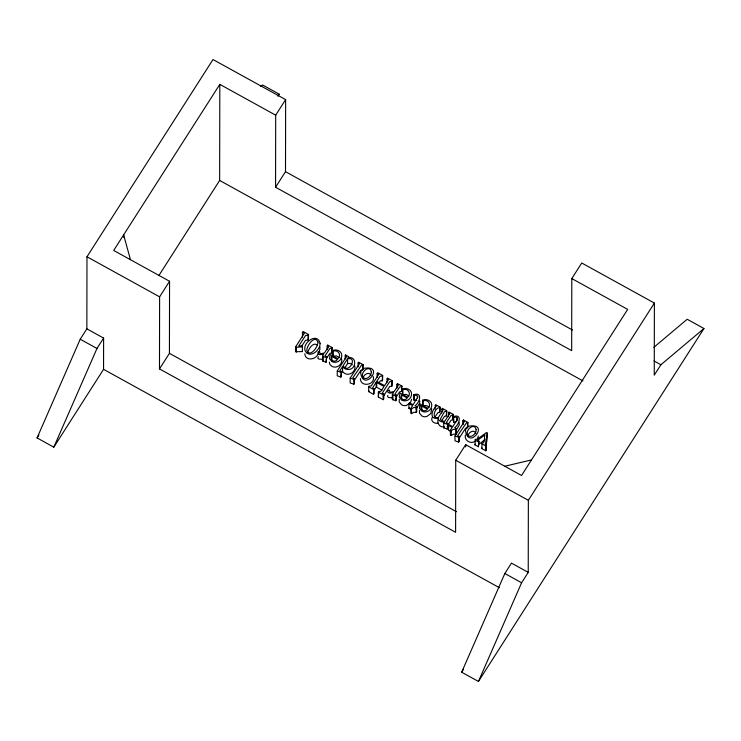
<?xml version="1.0" encoding="UTF-8"?>
<svg xmlns="http://www.w3.org/2000/svg" width="741" height="741" viewBox="0 0 741 741"><rect width="100%" height="100%" fill="white"/><g stroke="black" fill="none" stroke-linecap="round" stroke-linejoin="round"><path stroke-width="1.11" d="M86.854 328.837L103.61 338.091L103.555 369.324L53.815 447.175L37.05 437.931L80.223 339.221L86.854 328.837L86.975 256.766L213 59.539L285.637 99.609L285.507 171.68L275.559 187.251L571.672 350.641L571.802 278.57L581.75 262.999L654.386 303.069L654.257 375.141L660.889 364.767L703.95 328.522L687.185 319.269L653.794 347.381M123.636 237.194L123.636 234.878L130.453 259.693M571.802 278.57L627.673 309.395L521.544 475.49L465.672 444.665L455.724 460.235L455.604 532.307L159.482 368.916L159.611 296.845L169.559 281.274L113.688 250.449L219.818 84.354L275.689 115.179L275.559 187.251M159.482 368.916L169.43 353.346L169.559 281.274M158.833 275.615L219.642 180.452L219.818 84.354M308.154 340.026L308.589 334.562L303.041 331.496L302.476 332.385L304.356 333.311L295.585 346.945L295.576 351.743L302.43 351.567L302.374 345.936L298.734 346.028L305.533 335.553L308.163 335.219L308.154 340.026L305.524 340.351L301.754 346.056M296.317 352.151L296.326 347.353L295.585 346.945M302.467 337.192L302.476 332.385M331.755 352.966L332.153 347.557L327.698 345.102L327.17 345.927L328.578 346.621L324.456 352.929L320.881 353.753L319.964 353.429L319.667 351.734L318 352.123L318.167 353.827L319.89 354.67L323.715 354.133L322.548 356.189L322.539 360.997L326.086 362.219L326.624 356.578L325.04 355.791L329.893 348.52L331.764 348.168L331.755 352.966L329.884 353.327L326.549 358.412M323.169 361.349L323.178 356.541L322.548 356.189M326.086 362.219L326.624 356.578M327.161 349.771L327.17 345.927M327.689 348.946L327.698 345.102M331.848 361.247L331.857 356.44L337.405 359.496C335.34 363.118 328.754 360.256 331.857 356.44M332.95 356.032L332.959 351.225C337.72 349.122 342.018 354.911 338.007 358.69L330.282 354.587L329.43 358.616L331.838 361.488A6.021 5.595 0.1 0 0 336.831 362.043C341.786 360.941 343.963 353.281 338.878 350.836A7.03 6.53 0.1 0 0 334.293 350.039L332.69 350.539L332.95 356.032L336.609 355.949L339.082 357.607M345 355.8L346.603 356.569L337.257 371L337.248 375.807L340.925 377.095L341.471 371.445L339.878 370.676L342.555 366.628L343.481 367.656A6.326 5.882 0.1 0 0 348.094 369.463C356.551 369.981 357.19 355.569 348.131 357.801L348.65 356.662L345.547 354.948L345 358.681M340.925 377.095L341.471 371.445M341.369 373.279L342.546 371.436L342.555 366.628M345.538 358.792L345.547 354.948M345.01 367.601L347.566 363.581L347.575 358.774C358.44 356.504 348.307 374.946 343.148 365.702L347.575 358.774M348.65 358.588L348.65 356.662M363.062 369.426L363.071 364.618L358.635 362.173L358.107 362.997L359.515 363.692L350.169 378.123L350.16 382.93L353.865 384.236L354.402 383.384L354.411 378.577L352.818 377.808L361.608 365.017L362.682 365.22L362.673 370.028L360.793 370.389L353.707 381.337M353.865 384.236L354.411 378.577M358.098 366.841L358.107 362.997M383.19 396.592L389.738 386.431L391.85 386.209L391.859 381.402L389.747 381.634L382.208 393.202L383.819 393.99L383.81 398.788L383.245 399.677L378.355 396.981L378.364 392.174L378.79 391.507L380.911 391.267L384.014 386.506L376.233 382.208L372.528 387.867L374.149 388.645L374.14 393.452L373.566 394.342L368.675 391.646L368.685 386.839L369.111 386.172L371.241 385.922L378.771 374.372L377.15 373.594L377.715 372.704L382.615 375.4L382.606 380.207L382.18 380.874L380.42 380.781L379.086 382.532M373.566 394.342L373.575 389.534L374.149 388.645M374.057 390.405L376.224 387.015L376.233 382.208M376.743 386.2L376.752 382.356M377.141 377.438L377.15 373.594M378.79 391.507L378.355 396.981M382.18 380.874L382.615 375.4M383.245 399.677L383.254 394.879L383.819 393.99M386.821 382.773L387.395 378.04L392.285 380.735L391.85 386.209M401.539 391.48L401.937 386.061L397.482 383.606L396.954 384.431L398.362 385.125L394.24 391.433L390.664 392.258L389.747 391.933L389.451 390.238L387.784 390.627L387.951 392.332L389.673 393.175L393.508 392.637L392.332 394.694L392.322 399.501L395.87 400.724L396.407 395.083L394.823 394.295L399.677 387.024L401.548 386.672L401.539 391.48L399.668 391.832L396.333 396.917M392.952 399.853L392.962 395.046L392.332 394.694M395.87 400.724L396.407 395.083M396.944 388.275L396.954 384.431M397.472 387.45L397.482 383.606M401.641 399.751L401.641 394.944L407.189 398C405.123 401.622 398.538 398.76 401.641 394.944M402.733 394.536L402.743 389.729C407.504 387.636 411.801 393.415 407.8 397.195L400.066 393.091L399.214 397.12L401.631 399.992A6.021 5.595 0.1 0 0 406.614 400.548C411.57 399.445 413.747 391.785 408.671 389.34A7.03 6.53 0.1 0 0 404.077 388.543L402.474 389.044L402.733 394.536L406.392 394.453L408.875 396.111M410.764 409.403L408.93 408.393L408.939 403.586L409.449 402.798L413.126 404.771L417.757 396.843L416.294 395.212L414.052 395.509L414.043 400.307L416.905 400.251M408.939 403.586L412.598 405.605L410.792 408.43L410.783 413.237L411.514 413.645L413.858 412.283L416.173 412.385L416.729 411.514L416.738 406.716L415.053 405.809C419.795 402.65 422.898 391.489 413.747 394.74L414.043 400.307M411.514 413.645L411.524 408.837L413.867 407.476L416.183 407.578L416.738 406.716M416.173 412.385L416.183 407.578M417.572 397.963L417.581 396.046M420.258 406.151L420.258 404.234L427.992 408.337C432.003 404.558 427.705 398.778 422.935 400.872L422.926 405.679L426.584 405.596L429.067 407.254M421.833 409.93L421.842 406.087L427.381 409.143C425.315 412.765 418.73 409.903 421.842 406.087M420.258 404.234L419.415 408.263L421.824 411.135A6.021 5.595 0.1 0 0 426.807 411.69C431.762 410.588 433.948 402.928 428.863 400.483A7.03 6.53 0.1 0 0 424.278 399.686L422.676 400.186L422.926 405.679M435.032 409.291L435.569 404.623L440.006 407.068L439.997 411.876L437.736 412.839L434.948 417.063M447.156 426.205L451.084 420.203L452.955 419.841L452.964 415.043L451.093 415.395L446.239 422.666L447.833 423.435L447.286 429.085L443.739 427.872L444.341 426.751C439.506 427.909 436.597 422.666 438.274 418.378C428.854 419.693 431.605 410.116 436.449 406.142L435.041 405.447M439.608 412.478L440.006 407.068M441.729 412.987L442.266 408.319L446.703 410.764L446.693 415.571L444.443 416.507L441.617 420.749M443.739 427.872L443.748 423.065L444.35 421.944C441.877 422.426 438.505 421.203 438.274 418.378M446.304 416.173L446.703 410.764M447.286 429.085L447.833 423.435M448.379 416.655L448.916 411.987L453.353 414.432L452.955 419.841M455.919 421.888L453.668 422.175L453.677 417.368L455.928 417.081L457.206 417.915L456.382 421.055L452.751 426.64L449.074 424.667L448.574 425.454L448.564 430.262L451.306 431.771M448.574 425.454L452.223 427.474L450.417 430.299L450.408 435.106L451.149 435.513L453.492 434.152L455.808 434.254L456.363 433.383L456.373 428.576L454.678 427.677C459.429 424.519 462.523 413.358 453.381 416.609L453.668 422.175M451.149 435.513L451.158 430.706L453.501 429.345L455.817 429.447L456.373 428.576M467.886 427.261L467.895 422.453L463.458 420.008L462.93 420.842L464.338 421.536L455.002 435.967L454.993 440.775L458.688 442.071L459.235 441.228L459.244 436.421L457.642 435.652L466.441 422.852L467.506 423.065L467.497 427.872L465.626 428.224L459.151 438.218M455.808 434.254L455.817 429.447M457.206 420.795L457.206 417.915M458.688 442.071L459.244 436.421M462.921 424.686L462.93 420.842M463.458 423.852L463.458 420.008M465.672 446.953L465.672 444.665M487.282 433.068L485.309 444.683L486.281 445.137L485.744 450.769L481.743 448.564L482.132 443.155C485.642 443.572 483.771 436.949 484.966 434.856L477.5 440.376L478.927 441.08L478.39 446.721L474.953 444.822L475.352 439.413L477.454 439.07L486.411 432.596L487.282 433.068L487.272 437.875L485.8 448.175M478.39 446.721L478.927 441.08M485.744 450.769L486.281 445.137M528.231 572.376L511.475 563.132L504.834 573.506L461.671 672.217L478.436 681.461L521.599 582.759L528.231 572.376L528.361 500.305L654.386 303.069M465.45 434.921C463.792 440.135 470.535 444.387 474.842 441.451M478.353 435.958L477.38 439.005M399.353 399.316L399.204 401.928L401.622 404.79A6.021 5.595 0.1 0 0 406.605 405.355L410.542 402.428L411.653 399.214M419.545 410.458L419.406 413.07L421.814 415.933A6.021 5.595 0.1 0 0 426.797 416.498L430.743 413.571L431.716 408.828M307.237 353.337C308.571 349.706 312.461 341.582 317.296 344.973M387.784 395.435L387.608 396.62L388.488 397.546L392.341 397.861M318.852 352.521L319.88 349.576L319.908 346.807M432.383 417.137C429.789 420.934 434.772 424.185 438.264 423.185M53.815 447.175L96.978 348.474L103.61 338.091M362.895 378.262C363.553 374.696 369.101 370.889 371.139 375.465M467.728 436.097C468.386 432.531 473.934 428.733 475.963 433.3M37.05 437.931L38.921 435.004M278.088 96.173L279.329 94.227L262.564 84.983L260.813 86.456M275.689 115.179L285.637 99.609M308.163 335.219L308.589 334.562M331.764 348.168L332.153 347.557M362.682 365.22L363.071 364.618M368.675 391.646L369.101 390.979M391.859 381.402L392.285 380.735M401.548 386.672L401.937 386.061M408.93 408.393L409.44 407.606M452.964 415.043L453.353 414.432M467.506 423.065L467.895 422.453M474.953 444.822L475.342 444.211M481.743 448.564L482.132 447.962M461.671 672.217L463.533 669.299M478.436 681.461L703.95 328.522M416.127 408.949L419.693 403.058L419.721 400.955M456.299 429.984L459.318 424.926L459.031 422.25M317.991 354.031C315.842 359.95 305.097 361.284 304.838 353.735M318.269 356.643L317.824 358.116L318.704 359.042L322.557 359.357M277.569 95.709L279.329 94.227M479.038 444.146L484.957 439.663M347.566 363.581L350.308 363.414L352.234 364.776M504.788 466.237L531.492 459.92M296.326 347.353L302.439 346.76L302.374 345.936M323.178 356.541L326.096 357.412M392.962 395.046L395.879 395.916M382.189 376.067L380.068 376.289L376.752 381.402L384.588 385.616L388.441 379.707L386.83 378.929M439.617 407.67C435.087 407.226 430.623 419.11 438.376 417.479L443.146 409.838L441.738 409.143M446.314 411.366L444.452 411.709L440.497 418.869A2.14 1.991 0.1 0 0 441.201 420.36L442.46 421.036A4.196 3.9 0.1 0 0 444.841 421.129L449.796 413.506L448.388 412.811M340.934 372.288L337.257 371M353.865 379.429L350.169 378.123M458.698 437.264L455.002 435.967M447.295 424.287L443.748 423.065M485.299 449.491L486.272 449.944M653.988 360.95L660.889 364.767M285.507 171.68L572.534 330.051M219.642 180.452L582.972 380.92M474.962 440.015L478.399 441.914M481.752 443.757L485.753 445.971M376.224 387.015L382.06 390.229M410.792 408.43L411.524 408.837M450.417 430.299L451.158 430.706M368.685 386.839L373.575 389.534M378.364 392.174L383.254 394.879M86.975 256.766L159.611 296.845M455.724 460.235L528.361 500.305M169.43 353.346L456.456 511.716M80.223 339.221L96.978 348.474M504.834 573.506L521.599 582.759M103.555 369.324L499.277 587.659M342.546 371.436L343.472 372.464A6.326 5.882 0.1 0 0 348.085 374.27C352.41 374.224 356.449 369.259 354.494 365.109M341.175 357.783C343.139 361.312 340.49 365.832 336.822 366.851A6.021 5.595 0.1 0 1 331.838 366.286L329.921 364.544L329.3 362.154M453.381 416.609L453.677 417.368M413.747 394.74L414.052 395.509M422.676 400.186L422.935 400.872M402.474 389.044L402.743 389.729M332.69 350.539L332.959 351.225M373.334 376.595C375.492 385.079 360.506 387.71 360.385 378.623M302.365 350.743L302.43 351.567M317.963 341.971C318.278 346.584 310.053 358.051 306.82 350.53C306.607 345.964 314.684 334.237 317.963 341.971M320.056 343.342C320.464 350.493 309.368 359.144 305.107 350.725C302.217 342.268 317.639 331.987 320.056 343.342M371.306 371.825C371.741 376.159 364.868 381.8 362.553 376.28C361.099 371.26 370.028 364.572 371.306 371.825M476.139 429.66C476.574 434.004 469.701 439.645 467.376 434.124C465.932 429.095 474.851 422.407 476.139 429.66M360.626 372.278C363.099 393.573 386.293 364.313 363.859 368.388A7.447 6.919 0.1 0 0 360.626 372.278M465.459 430.123C467.932 451.417 491.126 422.157 468.692 426.232A7.447 6.919 0.1 0 0 465.459 430.123"/></g></svg>
